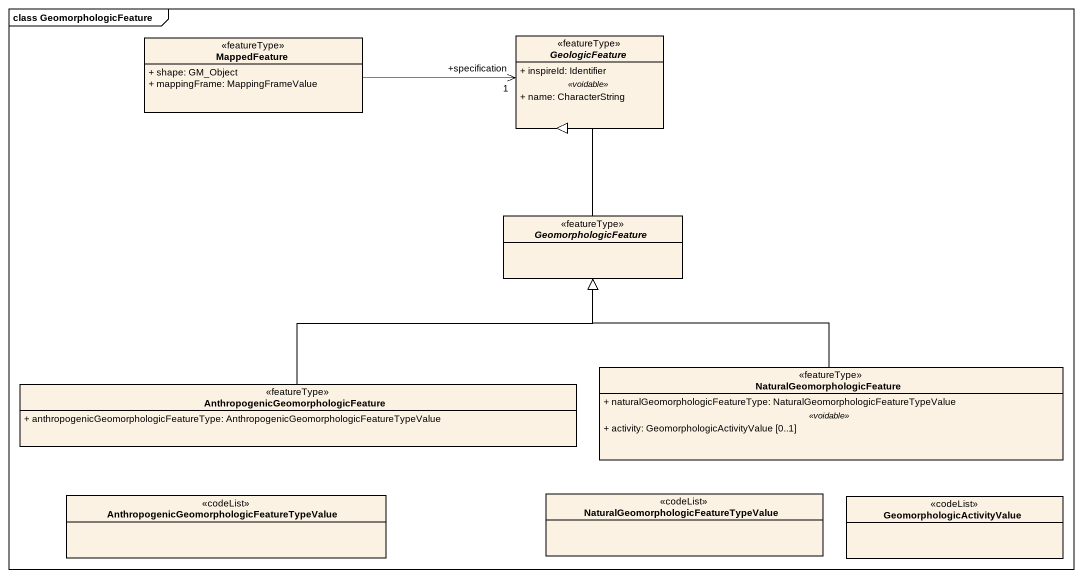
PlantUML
@startuml
mainframe class GeomorphologicFeature
hide circle
hide empty members
skinparam classAttributeIconSize 0
class MappedFeature <<featureType>> {
  + shape: GM_Object
  + mappingFrame: MappingFrameValue
}
abstract class GeologicFeature <<featureType>> {
  + inspireId: Identifier
  .. <<voidable>> ..
  + name: CharacterString
}
abstract class GeomorphologicFeature <<featureType>>
class NaturalGeomorphologicFeature <<featureType>> {
  + naturalGeomorphologicFeatureType: NaturalGeomorphologicFeatureTypeValue
  .. <<voidable>> ..
  + activity: GeomorphologicActivityValue [0..1]
}
class "AnthropogenicGeomorphologicFeature" as AnthropogenicGeomorphologicF <<featureType>> {
  + anthropogenicGeomorphologicFeatureType: AnthropogenicGeomorphologicFeatureTypeValue
}
class "NaturalGeomorphologicFeatureTypeValue" as NaturalGeomorphologicFeature_2 <<codeList>>
class "AnthropogenicGeomorphologicFeatureTypeValue" as AnthropogenicGeomorphologicF_2 <<codeList>>
class GeomorphologicActivityValue <<codeList>>
MappedFeature -right-> "+specification\n1" GeologicFeature
GeomorphologicFeature -up-|> GeologicFeature
NaturalGeomorphologicFeature -up-|> GeomorphologicFeature
AnthropogenicGeomorphologicF -right-|> GeomorphologicFeature
@enduml
